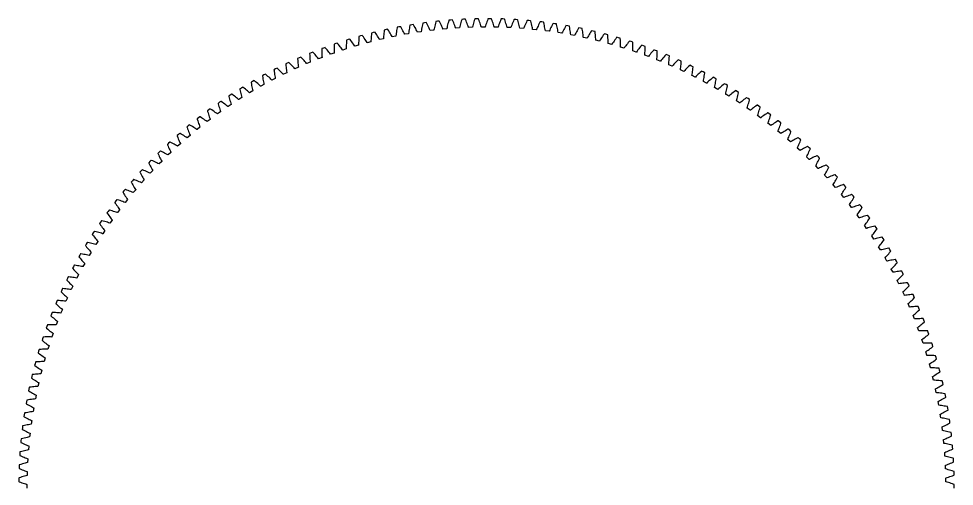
# Model space of a CAD drawing. Header units: inches. Extents: x 22 to 75.1, y 25.5 to 78.6.
# Drawn here: x 22 to 75.1, y 52 to 78.6 of the extents above; entities that cross this region are included whole.
import ezdxf

# ---------------------------------------------------------------- set-up
doc = ezdxf.new("R2010")
doc.units = ezdxf.units.IN
doc.header["$MEASUREMENT"] = 0
doc.layers.add('OpenJsCad', color=7, linetype='Continuous')

msp = doc.modelspace()

# ---------------------------------------------------------------- linework, layer by layer
at = {"layer": 'OpenJsCad'}
msp.add_lwpolyline([(75.049, 51.919), (75.05, 52.018), (75.049, 52.118), (75.029, 52.125), (74.949, 52.154), (74.872, 52.181), (74.796, 52.206), (74.723, 52.23), (74.651, 52.253), (74.583, 52.273), (74.579, 52.276), (74.577, 52.278), (74.574, 52.487), (74.576, 52.489), (74.58, 52.491), (74.647, 52.514), (74.718, 52.538), (74.791, 52.565), (74.866, 52.592), (74.943, 52.621), (75.021, 52.652), (75.041, 52.66), (75.04, 52.759), (75.036, 52.859), (75.015, 52.866), (74.935, 52.892), (74.857, 52.917), (74.781, 52.94), (74.706, 52.962), (74.634, 52.983), (74.566, 53.001), (74.562, 53.003), (74.559, 53.006), (74.551, 53.214), (74.553, 53.217), (74.557, 53.219), (74.623, 53.243), (74.694, 53.27), (74.766, 53.298), (74.84, 53.328), (74.916, 53.359), (74.993, 53.392), (75.013, 53.4), (75.009, 53.5), (75.002, 53.599), (74.981, 53.606), (74.901, 53.63), (74.822, 53.652), (74.745, 53.673), (74.67, 53.693), (74.597, 53.712), (74.529, 53.729), (74.524, 53.73), (74.522, 53.733), (74.507, 53.941), (74.509, 53.944), (74.513, 53.946), (74.579, 53.972), (74.648, 54.001), (74.72, 54.031), (74.793, 54.063), (74.868, 54.096), (74.945, 54.131), (74.964, 54.14), (74.957, 54.239), (74.947, 54.338), (74.927, 54.344), (74.845, 54.366), (74.766, 54.386), (74.688, 54.405), (74.613, 54.423), (74.539, 54.44), (74.471, 54.455), (74.466, 54.456), (74.464, 54.458), (74.443, 54.666), (74.445, 54.669), (74.449, 54.671), (74.514, 54.699), (74.583, 54.73), (74.654, 54.762), (74.726, 54.796), (74.8, 54.831), (74.875, 54.868), (74.895, 54.878), (74.885, 54.977), (74.872, 55.076), (74.851, 55.081), (74.77, 55.1), (74.69, 55.118), (74.612, 55.135), (74.536, 55.151), (74.462, 55.166), (74.393, 55.179), (74.388, 55.18), (74.385, 55.182), (74.359, 55.39), (74.361, 55.392), (74.365, 55.395), (74.429, 55.424), (74.497, 55.457), (74.567, 55.491), (74.638, 55.527), (74.711, 55.564), (74.785, 55.603), (74.804, 55.613), (74.792, 55.712), (74.777, 55.811), (74.756, 55.815), (74.673, 55.832), (74.593, 55.848), (74.514, 55.863), (74.438, 55.877), (74.364, 55.889), (74.294, 55.9), (74.289, 55.902), (74.287, 55.903), (74.255, 56.11), (74.257, 56.113), (74.261, 56.115), (74.324, 56.147), (74.391, 56.181), (74.46, 56.217), (74.53, 56.255), (74.602, 56.294), (74.675, 56.336), (74.694, 56.346), (74.679, 56.445), (74.661, 56.543), (74.639, 56.547), (74.557, 56.562), (74.476, 56.575), (74.397, 56.588), (74.32, 56.599), (74.245, 56.609), (74.176, 56.619), (74.171, 56.62), (74.169, 56.622), (74.131, 56.827), (74.132, 56.83), (74.136, 56.833), (74.198, 56.866), (74.265, 56.902), (74.332, 56.94), (74.401, 56.98), (74.472, 57.021), (74.544, 57.065), (74.563, 57.076), (74.545, 57.174), (74.524, 57.271), (74.503, 57.275), (74.42, 57.287), (74.338, 57.298), (74.259, 57.309), (74.182, 57.318), (74.107, 57.326), (74.037, 57.333), (74.033, 57.335), (74.03, 57.336), (73.987, 57.541), (73.988, 57.544), (73.992, 57.547), (74.053, 57.581), (74.118, 57.62), (74.185, 57.659), (74.253, 57.701), (74.322, 57.744), (74.393, 57.79), (74.411, 57.801), (74.391, 57.899), (74.367, 57.996), (74.346, 57.998), (74.262, 58.009), (74.181, 58.018), (74.102, 58.026), (74.024, 58.033), (73.949, 58.039), (73.879, 58.044), (73.874, 58.045), (73.872, 58.047), (73.822, 58.25), (73.824, 58.253), (73.828, 58.256), (73.888, 58.293), (73.952, 58.333), (74.017, 58.374), (74.084, 58.418), (74.152, 58.463), (74.222, 58.51), (74.24, 58.522), (74.216, 58.619), (74.19, 58.715), (74.169, 58.718), (74.085, 58.725), (74.003, 58.732), (73.924, 58.738), (73.846, 58.743), (73.771, 58.747), (73.701, 58.75), (73.696, 58.751), (73.693, 58.753), (73.638, 58.955), (73.64, 58.957), (73.644, 58.961), (73.703, 58.999), (73.765, 59.041), (73.83, 59.084), (73.895, 59.129), (73.962, 59.176), (74.031, 59.226), (74.048, 59.238), (74.022, 59.334), (73.993, 59.43), (73.972, 59.431), (73.888, 59.437), (73.806, 59.441), (73.726, 59.445), (73.649, 59.448), (73.573, 59.45), (73.503, 59.451), (73.498, 59.452), (73.495, 59.453), (73.435, 59.654), (73.436, 59.656), (73.44, 59.66), (73.498, 59.7), (73.56, 59.743), (73.623, 59.788), (73.687, 59.835), (73.753, 59.884), (73.82, 59.935), (73.837, 59.949), (73.808, 60.044), (73.776, 60.139), (73.755, 60.14), (73.671, 60.143), (73.589, 60.145), (73.509, 60.146), (73.431, 60.147), (73.356, 60.147), (73.286, 60.146), (73.281, 60.147), (73.278, 60.148), (73.212, 60.347), (73.213, 60.349), (73.217, 60.353), (73.274, 60.394), (73.334, 60.44), (73.396, 60.487), (73.459, 60.535), (73.523, 60.586), (73.589, 60.639), (73.605, 60.653), (73.574, 60.747), (73.54, 60.841), (73.518, 60.841), (73.434, 60.842), (73.352, 60.842), (73.272, 60.841), (73.195, 60.84), (73.119, 60.837), (73.049, 60.835), (73.044, 60.835), (73.041, 60.837), (72.97, 61.033), (72.971, 61.036), (72.975, 61.04), (73.03, 61.083), (73.089, 61.129), (73.15, 61.178), (73.211, 61.229), (73.274, 61.281), (73.338, 61.336), (73.354, 61.35), (73.32, 61.444), (73.284, 61.536), (73.262, 61.536), (73.178, 61.535), (73.096, 61.532), (73.016, 61.529), (72.939, 61.526), (72.863, 61.521), (72.793, 61.517), (72.788, 61.517), (72.786, 61.518), (72.709, 61.713), (72.71, 61.716), (72.713, 61.719), (72.767, 61.764), (72.825, 61.812), (72.884, 61.863), (72.945, 61.915), (73.006, 61.969), (73.068, 62.026), (73.084, 62.04), (73.047, 62.133), (73.008, 62.225), (72.987, 62.224), (72.903, 62.22), (72.821, 62.215), (72.741, 62.21), (72.664, 62.204), (72.589, 62.198), (72.519, 62.191), (72.514, 62.191), (72.511, 62.192), (72.429, 62.385), (72.43, 62.388), (72.433, 62.391), (72.486, 62.437), (72.542, 62.487), (72.6, 62.539), (72.659, 62.593), (72.718, 62.649), (72.779, 62.708), (72.795, 62.723), (72.755, 62.814), (72.714, 62.905), (72.692, 62.903), (72.608, 62.897), (72.527, 62.89), (72.447, 62.883), (72.37, 62.875), (72.295, 62.866), (72.225, 62.857), (72.22, 62.858), (72.218, 62.859), (72.13, 63.049), (72.131, 63.051), (72.134, 63.055), (72.186, 63.103), (72.241, 63.154), (72.297, 63.208), (72.354, 63.264), (72.412, 63.321), (72.471, 63.381), (72.486, 63.397), (72.445, 63.487), (72.4, 63.576), (72.379, 63.574), (72.295, 63.566), (72.214, 63.556), (72.135, 63.547), (72.058, 63.537), (71.983, 63.526), (71.913, 63.516), (71.908, 63.515), (71.906, 63.517), (71.813, 63.704), (71.814, 63.707), (71.817, 63.711), (71.867, 63.76), (71.92, 63.813), (71.975, 63.868), (72.031, 63.925), (72.087, 63.984), (72.145, 64.046), (72.159, 64.062), (72.115, 64.151), (72.068, 64.239), (72.047, 64.236), (71.963, 64.225), (71.882, 64.214), (71.803, 64.202), (71.727, 64.19), (71.652, 64.177), (71.583, 64.165), (71.578, 64.164), (71.575, 64.165), (71.477, 64.35), (71.478, 64.353), (71.481, 64.357), (71.53, 64.407), (71.582, 64.462), (71.635, 64.519), (71.689, 64.577), (71.744, 64.638), (71.8, 64.701), (71.814, 64.717), (71.767, 64.805), (71.718, 64.892), (71.696, 64.889), (71.613, 64.876), (71.533, 64.862), (71.454, 64.848), (71.378, 64.833), (71.304, 64.819), (71.235, 64.804), (71.23, 64.804), (71.227, 64.805), (71.124, 64.987), (71.125, 64.99), (71.127, 64.994), (71.175, 65.045), (71.226, 65.101), (71.277, 65.159), (71.329, 65.22), (71.383, 65.282), (71.436, 65.347), (71.45, 65.363), (71.401, 65.45), (71.349, 65.535), (71.328, 65.531), (71.245, 65.516), (71.165, 65.5), (71.087, 65.483), (71.011, 65.467), (70.938, 65.45), (70.869, 65.434), (70.864, 65.433), (70.861, 65.434), (70.753, 65.613), (70.754, 65.616), (70.756, 65.62), (70.802, 65.673), (70.851, 65.731), (70.901, 65.79), (70.952, 65.852), (71.003, 65.916), (71.055, 65.982), (71.069, 65.999), (71.017, 66.084), (70.963, 66.168), (70.942, 66.163), (70.86, 66.145), (70.78, 66.127), (70.702, 66.109), (70.627, 66.09), (70.554, 66.071), (70.486, 66.053), (70.481, 66.052), (70.478, 66.053), (70.365, 66.229), (70.365, 66.232), (70.368, 66.236), (70.413, 66.29), (70.46, 66.349), (70.508, 66.41), (70.557, 66.473), (70.606, 66.538), (70.657, 66.606), (70.669, 66.623), (70.615, 66.707), (70.559, 66.789), (70.538, 66.784), (70.457, 66.764), (70.377, 66.743), (70.3, 66.723), (70.225, 66.702), (70.153, 66.681), (70.085, 66.661), (70.081, 66.66), (70.078, 66.661), (69.959, 66.834), (69.96, 66.837), (69.962, 66.841), (70.005, 66.896), (70.051, 66.956), (70.098, 67.019), (70.145, 67.083), (70.192, 67.15), (70.241, 67.218), (70.253, 67.236), (70.197, 67.318), (70.138, 67.399), (70.117, 67.393), (70.036, 67.371), (69.958, 67.348), (69.881, 67.326), (69.807, 67.303), (69.735, 67.28), (69.668, 67.258), (69.663, 67.257), (69.66, 67.258), (69.537, 67.427), (69.538, 67.43), (69.54, 67.434), (69.582, 67.491), (69.626, 67.552), (69.67, 67.616), (69.716, 67.681), (69.761, 67.749), (69.808, 67.819), (69.82, 67.837), (69.761, 67.918), (69.7, 67.997), (69.68, 67.991), (69.599, 67.966), (69.521, 67.941), (69.445, 67.916), (69.372, 67.891), (69.301, 67.867), (69.234, 67.843), (69.23, 67.842), (69.227, 67.842), (69.099, 68.008), (69.099, 68.011), (69.102, 68.015), (69.141, 68.073), (69.184, 68.136), (69.227, 68.201), (69.27, 68.267), (69.314, 68.337), (69.358, 68.408), (69.37, 68.426), (69.309, 68.505), (69.246, 68.583), (69.225, 68.576), (69.146, 68.549), (69.068, 68.522), (68.993, 68.495), (68.92, 68.468), (68.85, 68.441), (68.785, 68.415), (68.78, 68.414), (68.777, 68.415), (68.645, 68.577), (68.645, 68.58), (68.647, 68.584), (68.685, 68.643), (68.726, 68.707), (68.767, 68.773), (68.808, 68.841), (68.85, 68.911), (68.893, 68.984), (68.903, 69.002), (68.84, 69.08), (68.775, 69.155), (68.755, 69.148), (68.676, 69.119), (68.6, 69.089), (68.525, 69.06), (68.453, 69.031), (68.383, 69.003), (68.319, 68.975), (68.314, 68.974), (68.311, 68.974), (68.174, 69.132), (68.174, 69.136), (68.176, 69.14), (68.213, 69.2), (68.252, 69.265), (68.291, 69.332), (68.331, 69.401), (68.371, 69.473), (68.411, 69.546), (68.421, 69.565), (68.356, 69.641), (68.289, 69.714), (68.269, 69.707), (68.191, 69.675), (68.115, 69.644), (68.042, 69.613), (67.97, 69.582), (67.902, 69.551), (67.838, 69.522), (67.833, 69.52), (67.83, 69.521), (67.689, 69.675), (67.689, 69.678), (67.691, 69.683), (67.726, 69.744), (67.762, 69.809), (67.8, 69.877), (67.837, 69.948), (67.875, 70.02), (67.914, 70.095), (67.923, 70.115), (67.856, 70.188), (67.787, 70.26), (67.767, 70.251), (67.69, 70.218), (67.615, 70.184), (67.543, 70.151), (67.472, 70.118), (67.404, 70.086), (67.341, 70.055), (67.337, 70.053), (67.334, 70.053), (67.188, 70.204), (67.188, 70.207), (67.19, 70.211), (67.223, 70.273), (67.258, 70.34), (67.294, 70.409), (67.329, 70.481), (67.365, 70.554), (67.402, 70.63), (67.411, 70.65), (67.341, 70.721), (67.27, 70.791), (67.251, 70.782), (67.174, 70.746), (67.101, 70.711), (67.029, 70.676), (66.96, 70.641), (66.893, 70.606), (66.83, 70.573), (66.826, 70.572), (66.823, 70.572), (66.673, 70.718), (66.673, 70.721), (66.675, 70.726), (66.706, 70.789), (66.739, 70.857), (66.773, 70.927), (66.806, 70.999), (66.84, 71.073), (66.874, 71.15), (66.883, 71.17), (66.812, 71.24), (66.739, 71.308), (66.719, 71.298), (66.644, 71.26), (66.571, 71.223), (66.501, 71.186), (66.432, 71.149), (66.366, 71.112), (66.305, 71.078), (66.301, 71.076), (66.297, 71.076), (66.144, 71.218), (66.144, 71.221), (66.145, 71.226), (66.175, 71.29), (66.206, 71.358), (66.238, 71.429), (66.269, 71.502), (66.301, 71.578), (66.333, 71.656), (66.341, 71.676), (66.268, 71.743), (66.193, 71.809), (66.174, 71.799), (66.1, 71.759), (66.028, 71.72), (65.959, 71.68), (65.891, 71.642), (65.826, 71.604), (65.766, 71.567), (65.761, 71.565), (65.758, 71.565), (65.601, 71.703), (65.601, 71.706), (65.602, 71.711), (65.63, 71.775), (65.659, 71.845), (65.689, 71.917), (65.718, 71.991), (65.748, 72.067), (65.778, 72.146), (65.785, 72.166), (65.71, 72.232), (65.634, 72.295), (65.615, 72.285), (65.542, 72.243), (65.471, 72.201), (65.403, 72.16), (65.337, 72.12), (65.273, 72.079), (65.213, 72.042), (65.209, 72.04), (65.206, 72.039), (65.045, 72.173), (65.044, 72.176), (65.046, 72.18), (65.072, 72.246), (65.099, 72.316), (65.127, 72.389), (65.154, 72.464), (65.182, 72.541), (65.209, 72.62), (65.216, 72.641), (65.139, 72.704), (65.061, 72.766), (65.042, 72.754), (64.97, 72.71), (64.901, 72.667), (64.834, 72.624), (64.769, 72.582), (64.706, 72.54), (64.648, 72.5), (64.643, 72.498), (64.64, 72.498), (64.476, 72.627), (64.475, 72.63), (64.476, 72.634), (64.5, 72.7), (64.526, 72.771), (64.551, 72.845), (64.577, 72.92), (64.602, 72.998), (64.627, 73.078), (64.634, 73.099), (64.555, 73.16), (64.475, 73.22), (64.457, 73.208), (64.386, 73.162), (64.318, 73.117), (64.252, 73.072), (64.188, 73.028), (64.127, 72.984), (64.07, 72.943), (64.065, 72.941), (64.062, 72.94), (63.894, 73.064), (63.893, 73.067), (63.894, 73.072), (63.917, 73.139), (63.94, 73.211), (63.963, 73.285), (63.987, 73.361), (64.01, 73.439), (64.033, 73.52), (64.039, 73.541), (63.959, 73.6), (63.877, 73.657), (63.859, 73.645), (63.79, 73.597), (63.723, 73.55), (63.658, 73.503), (63.596, 73.457), (63.535, 73.412), (63.479, 73.369), (63.475, 73.367), (63.472, 73.366), (63.3, 73.486), (63.3, 73.489), (63.3, 73.494), (63.321, 73.561), (63.342, 73.633), (63.364, 73.708), (63.385, 73.785), (63.406, 73.864), (63.427, 73.945), (63.432, 73.966), (63.35, 74.023), (63.267, 74.078), (63.249, 74.065), (63.181, 74.015), (63.116, 73.966), (63.052, 73.918), (62.991, 73.87), (62.932, 73.823), (62.877, 73.779), (62.873, 73.777), (62.87, 73.776), (62.695, 73.89), (62.694, 73.893), (62.695, 73.898), (62.714, 73.966), (62.733, 74.039), (62.752, 74.114), (62.771, 74.192), (62.79, 74.271), (62.809, 74.353), (62.813, 74.375), (62.73, 74.429), (62.645, 74.481), (62.628, 74.468), (62.561, 74.417), (62.497, 74.366), (62.435, 74.315), (62.375, 74.266), (62.318, 74.218), (62.264, 74.172), (62.26, 74.169), (62.257, 74.169), (62.079, 74.278), (62.078, 74.281), (62.079, 74.286), (62.095, 74.354), (62.113, 74.428), (62.13, 74.503), (62.147, 74.581), (62.163, 74.662), (62.179, 74.744), (62.183, 74.765), (62.098, 74.818), (62.012, 74.867), (61.995, 74.854), (61.93, 74.8), (61.868, 74.748), (61.807, 74.696), (61.749, 74.645), (61.692, 74.594), (61.64, 74.547), (61.636, 74.545), (61.633, 74.544), (61.452, 74.648), (61.451, 74.651), (61.452, 74.656), (61.466, 74.725), (61.482, 74.799), (61.497, 74.875), (61.511, 74.953), (61.526, 75.034), (61.539, 75.117), (61.543, 75.138), (61.457, 75.188), (61.369, 75.236), (61.352, 75.221), (61.289, 75.166), (61.228, 75.112), (61.169, 75.058), (61.112, 75.006), (61.057, 74.954), (61.006, 74.905), (61.002, 74.902), (60.999, 74.902), (60.815, 75.001), (60.814, 75.004), (60.814, 75.009), (60.827, 75.078), (60.841, 75.152), (60.853, 75.229), (60.866, 75.308), (60.878, 75.389), (60.889, 75.472), (60.892, 75.493), (60.805, 75.541), (60.716, 75.586), (60.7, 75.571), (60.638, 75.514), (60.578, 75.458), (60.521, 75.403), (60.465, 75.349), (60.412, 75.295), (60.362, 75.245), (60.358, 75.242), (60.355, 75.241), (60.169, 75.336), (60.168, 75.339), (60.168, 75.343), (60.179, 75.413), (60.19, 75.488), (60.2, 75.564), (60.211, 75.644), (60.22, 75.725), (60.23, 75.808), (60.232, 75.83), (60.143, 75.875), (60.053, 75.917), (60.037, 75.902), (59.977, 75.844), (59.919, 75.786), (59.863, 75.729), (59.809, 75.673), (59.757, 75.619), (59.709, 75.567), (59.705, 75.564), (59.702, 75.563), (59.513, 75.652), (59.512, 75.655), (59.512, 75.66), (59.521, 75.73), (59.53, 75.805), (59.538, 75.882), (59.547, 75.961), (59.554, 76.043), (59.561, 76.126), (59.562, 76.148), (59.472, 76.19), (59.381, 76.23), (59.366, 76.215), (59.307, 76.155), (59.251, 76.095), (59.196, 76.037), (59.144, 75.98), (59.094, 75.924), (59.047, 75.871), (59.043, 75.868), (59.04, 75.867), (58.849, 75.95), (58.848, 75.953), (58.847, 75.958), (58.855, 76.028), (58.861, 76.103), (58.868, 76.18), (58.874, 76.26), (58.879, 76.342), (58.883, 76.426), (58.884, 76.447), (58.793, 76.487), (58.701, 76.525), (58.686, 76.509), (58.629, 76.447), (58.574, 76.386), (58.522, 76.326), (58.471, 76.267), (58.422, 76.21), (58.377, 76.156), (58.373, 76.152), (58.37, 76.151), (58.177, 76.23), (58.175, 76.232), (58.175, 76.237), (58.18, 76.307), (58.185, 76.383), (58.189, 76.46), (58.193, 76.54), (58.196, 76.622), (58.198, 76.706), (58.198, 76.728), (58.106, 76.765), (58.012, 76.8), (57.998, 76.783), (57.943, 76.72), (57.89, 76.657), (57.839, 76.596), (57.79, 76.536), (57.743, 76.477), (57.699, 76.422), (57.696, 76.419), (57.693, 76.417), (57.497, 76.49), (57.495, 76.493), (57.495, 76.498), (57.498, 76.568), (57.501, 76.644), (57.503, 76.721), (57.504, 76.801), (57.505, 76.883), (57.505, 76.967), (57.505, 76.988), (57.411, 77.023), (57.317, 77.055), (57.303, 77.039), (57.25, 76.974), (57.198, 76.91), (57.149, 76.847), (57.102, 76.786), (57.056, 76.725), (57.014, 76.669), (57.011, 76.666), (57.008, 76.664), (56.81, 76.732), (56.809, 76.734), (56.808, 76.739), (56.809, 76.81), (56.81, 76.885), (56.81, 76.963), (56.809, 77.042), (56.807, 77.124), (56.805, 77.208), (56.804, 77.23), (56.71, 77.262), (56.614, 77.292), (56.601, 77.275), (56.55, 77.208), (56.5, 77.143), (56.453, 77.079), (56.407, 77.016), (56.363, 76.955), (56.323, 76.897), (56.319, 76.893), (56.316, 76.892), (56.117, 76.954), (56.115, 76.957), (56.114, 76.961), (56.114, 77.032), (56.112, 77.107), (56.11, 77.185), (56.107, 77.264), (56.103, 77.346), (56.098, 77.43), (56.097, 77.452), (56.001, 77.481), (55.906, 77.508), (55.893, 77.491), (55.843, 77.423), (55.795, 77.356), (55.75, 77.291), (55.706, 77.227), (55.664, 77.164), (55.625, 77.106), (55.622, 77.102), (55.619, 77.1), (55.418, 77.157), (55.416, 77.159), (55.415, 77.164), (55.412, 77.234), (55.409, 77.31), (55.404, 77.387), (55.399, 77.467), (55.393, 77.548), (55.386, 77.632), (55.384, 77.654), (55.288, 77.681), (55.191, 77.705), (55.178, 77.687), (55.131, 77.618), (55.085, 77.55), (55.041, 77.483), (54.999, 77.418), (54.959, 77.354), (54.922, 77.294), (54.918, 77.291), (54.916, 77.289), (54.713, 77.34), (54.711, 77.342), (54.71, 77.347), (54.706, 77.417), (54.7, 77.493), (54.693, 77.57), (54.686, 77.649), (54.677, 77.731), (54.668, 77.814), (54.665, 77.836), (54.568, 77.86), (54.471, 77.881), (54.459, 77.863), (54.414, 77.793), (54.37, 77.723), (54.328, 77.656), (54.287, 77.589), (54.249, 77.524), (54.213, 77.464), (54.21, 77.46), (54.208, 77.458), (54.003, 77.503), (54.002, 77.506), (54.001, 77.51), (53.994, 77.58), (53.986, 77.656), (53.977, 77.733), (53.968, 77.812), (53.957, 77.893), (53.945, 77.976), (53.942, 77.998), (53.845, 78.019), (53.747, 78.038), (53.735, 78.019), (53.692, 77.947), (53.65, 77.877), (53.61, 77.808), (53.571, 77.741), (53.534, 77.675), (53.501, 77.613), (53.498, 77.609), (53.495, 77.608), (53.29, 77.647), (53.288, 77.649), (53.287, 77.654), (53.278, 77.724), (53.268, 77.798), (53.257, 77.875), (53.245, 77.954), (53.232, 78.035), (53.218, 78.118), (53.214, 78.139), (53.116, 78.158), (53.018, 78.174), (53.007, 78.155), (52.966, 78.082), (52.926, 78.011), (52.887, 77.941), (52.851, 77.872), (52.816, 77.805), (52.784, 77.743), (52.781, 77.739), (52.779, 77.737), (52.572, 77.77), (52.57, 77.773), (52.569, 77.777), (52.559, 77.847), (52.547, 77.921), (52.533, 77.998), (52.519, 78.076), (52.504, 78.157), (52.488, 78.239), (52.483, 78.261), (52.385, 78.276), (52.286, 78.29), (52.276, 78.271), (52.236, 78.196), (52.198, 78.124), (52.162, 78.053), (52.127, 77.983), (52.094, 77.915), (52.064, 77.852), (52.061, 77.848), (52.059, 77.846), (51.852, 77.874), (51.85, 77.876), (51.848, 77.881), (51.836, 77.95), (51.822, 78.024), (51.807, 78.1), (51.79, 78.178), (51.773, 78.258), (51.754, 78.34), (51.749, 78.361), (51.65, 78.374), (51.551, 78.385), (51.541, 78.366), (51.504, 78.29), (51.468, 78.217), (51.434, 78.145), (51.401, 78.074), (51.37, 78.005), (51.341, 77.941), (51.339, 77.937), (51.336, 77.935), (51.128, 77.957), (51.126, 77.959), (51.125, 77.964), (51.11, 78.033), (51.094, 78.106), (51.077, 78.182), (51.058, 78.26), (51.039, 78.339), (51.018, 78.421), (51.012, 78.442), (50.913, 78.452), (50.814, 78.46), (50.804, 78.44), (50.769, 78.364), (50.735, 78.289), (50.703, 78.216), (50.672, 78.145), (50.643, 78.075), (50.617, 78.01), (50.614, 78.006), (50.612, 78.004), (50.403, 78.02), (50.401, 78.022), (50.399, 78.027), (50.383, 78.095), (50.365, 78.169), (50.345, 78.244), (50.325, 78.321), (50.303, 78.4), (50.28, 78.48), (50.273, 78.501), (50.174, 78.509), (50.074, 78.514), (50.066, 78.494), (50.032, 78.417), (50.001, 78.341), (49.971, 78.267), (49.942, 78.195), (49.915, 78.125), (49.89, 78.059), (49.888, 78.055), (49.885, 78.053), (49.676, 78.063), (49.674, 78.065), (49.672, 78.07), (49.654, 78.137), (49.634, 78.21), (49.612, 78.285), (49.59, 78.361), (49.565, 78.439), (49.54, 78.52), (49.533, 78.54), (49.434, 78.545), (49.334, 78.547), (49.326, 78.527), (49.295, 78.449), (49.265, 78.373), (49.237, 78.298), (49.21, 78.225), (49.185, 78.154), (49.162, 78.087), (49.16, 78.083), (49.158, 78.081), (48.949, 78.085), (48.947, 78.088), (48.945, 78.092), (48.924, 78.159), (48.902, 78.231), (48.879, 78.305), (48.854, 78.381), (48.827, 78.459), (48.8, 78.538), (48.792, 78.558), (48.693, 78.561), (48.593, 78.56), (48.585, 78.54), (48.556, 78.461), (48.529, 78.383), (48.503, 78.308), (48.478, 78.234), (48.455, 78.163), (48.434, 78.096), (48.432, 78.091), (48.43, 78.089), (48.221, 78.088), (48.219, 78.09), (48.216, 78.094), (48.194, 78.161), (48.17, 78.232), (48.144, 78.306), (48.117, 78.381), (48.089, 78.457), (48.059, 78.536), (48.051, 78.556), (47.951, 78.555), (47.852, 78.552), (47.845, 78.531), (47.818, 78.452), (47.793, 78.374), (47.769, 78.298), (47.746, 78.223), (47.725, 78.151), (47.706, 78.083), (47.704, 78.079), (47.702, 78.077), (47.493, 78.069), (47.491, 78.071), (47.488, 78.076), (47.465, 78.142), (47.438, 78.213), (47.411, 78.285), (47.382, 78.359), (47.351, 78.435), (47.319, 78.513), (47.31, 78.533), (47.211, 78.529), (47.111, 78.523), (47.105, 78.503), (47.08, 78.422), (47.057, 78.344), (47.036, 78.267), (47.015, 78.192), (46.996, 78.119), (46.979, 78.051), (46.977, 78.046), (46.975, 78.044), (46.766, 78.031), (46.764, 78.033), (46.761, 78.037), (46.736, 78.103), (46.707, 78.173), (46.678, 78.244), (46.646, 78.318), (46.614, 78.393), (46.579, 78.47), (46.57, 78.489), (46.471, 78.483), (46.372, 78.474), (46.366, 78.453), (46.344, 78.372), (46.323, 78.293), (46.303, 78.215), (46.285, 78.14), (46.268, 78.067), (46.252, 77.998), (46.251, 77.993), (46.249, 77.991), (46.04, 77.972), (46.038, 77.974), (46.035, 77.978), (46.008, 78.043), (45.978, 78.112), (45.946, 78.183), (45.913, 78.255), (45.878, 78.33), (45.842, 78.405), (45.832, 78.425), (45.733, 78.416), (45.634, 78.404), (45.629, 78.383), (45.609, 78.301), (45.59, 78.222), (45.573, 78.144), (45.556, 78.068), (45.541, 77.994), (45.528, 77.925), (45.526, 77.92), (45.524, 77.918), (45.317, 77.893), (45.314, 77.895), (45.312, 77.899), (45.282, 77.963), (45.25, 78.031), (45.217, 78.101), (45.181, 78.173), (45.144, 78.246), (45.106, 78.321), (45.096, 78.34), (44.997, 78.328), (44.898, 78.313), (44.894, 78.292), (44.876, 78.21), (44.86, 78.13), (44.844, 78.052), (44.83, 77.975), (44.817, 77.901), (44.806, 77.832), (44.804, 77.827), (44.802, 77.824), (44.595, 77.794), (44.593, 77.796), (44.59, 77.8), (44.559, 77.863), (44.525, 77.93), (44.49, 77.999), (44.452, 78.07), (44.413, 78.142), (44.373, 78.215), (44.362, 78.234), (44.264, 78.22), (44.165, 78.202), (44.161, 78.181), (44.146, 78.099), (44.132, 78.018), (44.119, 77.939), (44.107, 77.862), (44.096, 77.788), (44.086, 77.718), (44.085, 77.713), (44.083, 77.711), (43.877, 77.675), (43.875, 77.676), (43.872, 77.68), (43.839, 77.743), (43.803, 77.809), (43.766, 77.877), (43.727, 77.946), (43.686, 78.017), (43.643, 78.09), (43.632, 78.108), (43.534, 78.091), (43.436, 78.071), (43.433, 78.05), (43.42, 77.967), (43.408, 77.886), (43.397, 77.807), (43.387, 77.73), (43.378, 77.655), (43.37, 77.585), (43.369, 77.58), (43.368, 77.577), (43.163, 77.535), (43.16, 77.537), (43.157, 77.541), (43.123, 77.602), (43.085, 77.668), (43.046, 77.734), (43.004, 77.803), (42.962, 77.873), (42.917, 77.944), (42.905, 77.962), (42.808, 77.942), (42.711, 77.919), (42.708, 77.898), (42.697, 77.814), (42.687, 77.733), (42.679, 77.654), (42.671, 77.577), (42.664, 77.501), (42.659, 77.431), (42.658, 77.427), (42.656, 77.424), (42.452, 77.376), (42.45, 77.378), (42.447, 77.382), (42.41, 77.442), (42.371, 77.506), (42.33, 77.572), (42.287, 77.639), (42.242, 77.708), (42.195, 77.778), (42.183, 77.796), (42.086, 77.773), (41.99, 77.747), (41.987, 77.726), (41.979, 77.642), (41.972, 77.561), (41.965, 77.481), (41.96, 77.404), (41.955, 77.328), (41.951, 77.258), (41.95, 77.253), (41.949, 77.251), (41.747, 77.197), (41.744, 77.199), (41.741, 77.202), (41.703, 77.262), (41.662, 77.325), (41.619, 77.389), (41.574, 77.455), (41.527, 77.523), (41.478, 77.591), (41.466, 77.609), (41.369, 77.583), (41.274, 77.555), (41.272, 77.534), (41.266, 77.45), (41.261, 77.368), (41.257, 77.288), (41.253, 77.211), (41.251, 77.135), (41.249, 77.065), (41.248, 77.06), (41.247, 77.058), (41.046, 76.999), (41.043, 77), (41.04, 77.004), (41.001, 77.062), (40.958, 77.124), (40.913, 77.187), (40.866, 77.252), (40.818, 77.318), (40.767, 77.385), (40.754, 77.402), (40.658, 77.374), (40.564, 77.343), (40.562, 77.322), (40.559, 77.238), (40.556, 77.156), (40.554, 77.076), (40.553, 76.999), (40.552, 76.923), (40.553, 76.853), (40.552, 76.848), (40.55, 76.845), (40.352, 76.781), (40.349, 76.782), (40.345, 76.785), (40.304, 76.842), (40.26, 76.903), (40.213, 76.965), (40.165, 77.029), (40.114, 77.093), (40.062, 77.159), (40.048, 77.176), (39.953, 77.145), (39.86, 77.112), (39.859, 77.09), (39.858, 77.006), (39.857, 76.924), (39.857, 76.844), (39.858, 76.767), (39.86, 76.691), (39.862, 76.621), (39.862, 76.616), (39.86, 76.613), (39.663, 76.543), (39.661, 76.544), (39.657, 76.548), (39.614, 76.604), (39.568, 76.663), (39.52, 76.724), (39.469, 76.786), (39.417, 76.849), (39.363, 76.913), (39.349, 76.93), (39.255, 76.896), (39.162, 76.86), (39.162, 76.839), (39.163, 76.755), (39.165, 76.673), (39.168, 76.593), (39.171, 76.516), (39.175, 76.44), (39.179, 76.37), (39.178, 76.365), (39.177, 76.362), (38.982, 76.287), (38.979, 76.288), (38.976, 76.291), (38.931, 76.346), (38.883, 76.404), (38.833, 76.463), (38.781, 76.524), (38.728, 76.586), (38.672, 76.648), (38.657, 76.664), (38.564, 76.628), (38.472, 76.59), (38.473, 76.568), (38.476, 76.484), (38.48, 76.402), (38.485, 76.323), (38.49, 76.245), (38.496, 76.17), (38.502, 76.1), (38.502, 76.095), (38.501, 76.092), (38.308, 76.011), (38.305, 76.012), (38.302, 76.016), (38.256, 76.069), (38.206, 76.126), (38.155, 76.184), (38.101, 76.243), (38.045, 76.303), (37.988, 76.364), (37.973, 76.38), (37.881, 76.341), (37.79, 76.3), (37.791, 76.278), (37.797, 76.195), (37.804, 76.113), (37.81, 76.033), (37.818, 75.956), (37.826, 75.881), (37.834, 75.811), (37.834, 75.806), (37.833, 75.804), (37.642, 75.717), (37.639, 75.718), (37.636, 75.721), (37.588, 75.773), (37.537, 75.829), (37.484, 75.885), (37.429, 75.943), (37.371, 76.001), (37.312, 76.061), (37.297, 76.076), (37.206, 76.035), (37.116, 75.991), (37.118, 75.97), (37.126, 75.886), (37.135, 75.805), (37.144, 75.725), (37.154, 75.648), (37.164, 75.574), (37.174, 75.504), (37.174, 75.499), (37.173, 75.496), (36.985, 75.405), (36.982, 75.405), (36.978, 75.409), (36.929, 75.459), (36.877, 75.513), (36.822, 75.568), (36.765, 75.624), (36.706, 75.681), (36.645, 75.739), (36.629, 75.754), (36.54, 75.71), (36.451, 75.664), (36.454, 75.642), (36.464, 75.559), (36.475, 75.478), (36.487, 75.399), (36.498, 75.322), (36.51, 75.248), (36.522, 75.178), (36.523, 75.173), (36.522, 75.171), (36.336, 75.074), (36.333, 75.075), (36.329, 75.077), (36.279, 75.127), (36.225, 75.179), (36.169, 75.233), (36.11, 75.287), (36.05, 75.342), (35.987, 75.399), (35.971, 75.413), (35.883, 75.367), (35.796, 75.318), (35.799, 75.297), (35.812, 75.214), (35.825, 75.133), (35.838, 75.054), (35.852, 74.978), (35.867, 74.904), (35.88, 74.835), (35.881, 74.83), (35.88, 74.827), (35.697, 74.725), (35.694, 74.726), (35.69, 74.728), (35.639, 74.776), (35.583, 74.827), (35.525, 74.879), (35.466, 74.932), (35.404, 74.985), (35.339, 75.04), (35.323, 75.054), (35.236, 75.005), (35.15, 74.954), (35.154, 74.933), (35.169, 74.85), (35.184, 74.77), (35.2, 74.691), (35.216, 74.615), (35.232, 74.542), (35.248, 74.473), (35.249, 74.468), (35.248, 74.465), (35.068, 74.358), (35.065, 74.359), (35.061, 74.362), (35.008, 74.408), (34.951, 74.458), (34.892, 74.508), (34.831, 74.559), (34.767, 74.611), (34.702, 74.663), (34.685, 74.677), (34.599, 74.626), (34.515, 74.572), (34.519, 74.551), (34.537, 74.469), (34.554, 74.389), (34.572, 74.311), (34.59, 74.236), (34.609, 74.162), (34.626, 74.094), (34.627, 74.089), (34.626, 74.086), (34.45, 73.974), (34.447, 73.975), (34.443, 73.978), (34.388, 74.023), (34.33, 74.07), (34.27, 74.119), (34.207, 74.168), (34.142, 74.218), (34.075, 74.269), (34.058, 74.282), (33.973, 74.228), (33.891, 74.173), (33.896, 74.152), (33.915, 74.07), (33.935, 73.99), (33.955, 73.913), (33.976, 73.838), (33.996, 73.766), (34.015, 73.698), (34.016, 73.693), (34.015, 73.69), (33.842, 73.573), (33.839, 73.574), (33.835, 73.576), (33.78, 73.62), (33.72, 73.666), (33.658, 73.713), (33.594, 73.76), (33.528, 73.808), (33.459, 73.857), (33.442, 73.87), (33.359, 73.814), (33.278, 73.756), (33.283, 73.735), (33.305, 73.654), (33.327, 73.575), (33.35, 73.498), (33.372, 73.424), (33.394, 73.352), (33.416, 73.285), (33.417, 73.28), (33.416, 73.277), (33.246, 73.155), (33.243, 73.156), (33.239, 73.158), (33.182, 73.2), (33.121, 73.245), (33.058, 73.29), (32.993, 73.335), (32.925, 73.382), (32.855, 73.429), (32.837, 73.441), (32.756, 73.382), (32.677, 73.322), (32.683, 73.301), (32.707, 73.221), (32.731, 73.143), (32.756, 73.067), (32.78, 72.993), (32.805, 72.922), (32.828, 72.855), (32.829, 72.851), (32.828, 72.848), (32.662, 72.721), (32.659, 72.721), (32.654, 72.724), (32.597, 72.764), (32.535, 72.807), (32.47, 72.85), (32.404, 72.894), (32.335, 72.938), (32.264, 72.983), (32.245, 72.995), (32.166, 72.934), (32.088, 72.872), (32.095, 72.851), (32.121, 72.772), (32.148, 72.694), (32.174, 72.619), (32.201, 72.546), (32.227, 72.475), (32.252, 72.409), (32.253, 72.405), (32.253, 72.402), (32.09, 72.271), (32.087, 72.271), (32.082, 72.273), (32.024, 72.312), (31.96, 72.353), (31.895, 72.394), (31.827, 72.436), (31.757, 72.479), (31.685, 72.522), (31.666, 72.532), (31.588, 72.47), (31.512, 72.405), (31.52, 72.385), (31.548, 72.306), (31.577, 72.229), (31.605, 72.155), (31.634, 72.082), (31.662, 72.013), (31.689, 71.948), (31.69, 71.943), (31.69, 71.94), (31.531, 71.804), (31.528, 71.804), (31.523, 71.806), (31.463, 71.843), (31.399, 71.883), (31.332, 71.922), (31.263, 71.962), (31.192, 72.003), (31.119, 72.044), (31.1, 72.054), (31.024, 71.99), (30.95, 71.923), (30.957, 71.903), (30.988, 71.824), (31.019, 71.749), (31.05, 71.675), (31.08, 71.603), (31.11, 71.534), (31.139, 71.47), (31.141, 71.466), (31.14, 71.462), (30.985, 71.323), (30.982, 71.323), (30.977, 71.324), (30.917, 71.36), (30.851, 71.397), (30.783, 71.435), (30.713, 71.473), (30.641, 71.512), (30.566, 71.55), (30.547, 71.56), (30.473, 71.494), (30.401, 71.425), (30.409, 71.405), (30.442, 71.328), (30.475, 71.253), (30.508, 71.18), (30.54, 71.109), (30.572, 71.041), (30.603, 70.978), (30.604, 70.973), (30.604, 70.97), (30.453, 70.826), (30.45, 70.826), (30.445, 70.827), (30.383, 70.861), (30.317, 70.897), (30.248, 70.932), (30.177, 70.969), (30.104, 71.005), (30.028, 71.042), (30.008, 71.051), (29.936, 70.982), (29.866, 70.912), (29.875, 70.892), (29.91, 70.816), (29.945, 70.742), (29.98, 70.67), (30.014, 70.6), (30.048, 70.533), (30.08, 70.47), (30.082, 70.466), (30.082, 70.463), (29.935, 70.314), (29.932, 70.314), (29.927, 70.316), (29.864, 70.348), (29.797, 70.381), (29.727, 70.415), (29.655, 70.449), (29.581, 70.484), (29.504, 70.519), (29.484, 70.527), (29.414, 70.457), (29.346, 70.384), (29.355, 70.364), (29.392, 70.289), (29.429, 70.216), (29.466, 70.145), (29.502, 70.077), (29.538, 70.01), (29.572, 69.949), (29.574, 69.944), (29.574, 69.941), (29.431, 69.789), (29.428, 69.788), (29.423, 69.79), (29.36, 69.82), (29.291, 69.852), (29.221, 69.884), (29.148, 69.916), (29.072, 69.948), (28.995, 69.981), (28.975, 69.989), (28.907, 69.916), (28.84, 69.842), (28.85, 69.822), (28.89, 69.748), (28.929, 69.676), (28.967, 69.606), (29.006, 69.539), (29.043, 69.474), (29.079, 69.413), (29.081, 69.408), (29.081, 69.405), (28.942, 69.249), (28.939, 69.249), (28.935, 69.25), (28.87, 69.278), (28.801, 69.308), (28.729, 69.338), (28.655, 69.368), (28.579, 69.399), (28.501, 69.429), (28.481, 69.436), (28.414, 69.362), (28.35, 69.286), (28.361, 69.267), (28.402, 69.194), (28.443, 69.123), (28.484, 69.054), (28.524, 68.987), (28.564, 68.923), (28.601, 68.864), (28.603, 68.859), (28.603, 68.856), (28.469, 68.696), (28.466, 68.696), (28.461, 68.697), (28.396, 68.723), (28.326, 68.751), (28.253, 68.779), (28.179, 68.807), (28.102, 68.835), (28.023, 68.863), (28.002, 68.871), (27.938, 68.794), (27.876, 68.716), (27.887, 68.697), (27.931, 68.625), (27.974, 68.556), (28.016, 68.488), (28.058, 68.423), (28.099, 68.36), (28.138, 68.301), (28.141, 68.297), (28.141, 68.294), (28.011, 68.13), (28.008, 68.13), (28.003, 68.131), (27.937, 68.155), (27.866, 68.181), (27.793, 68.207), (27.718, 68.233), (27.64, 68.259), (27.56, 68.285), (27.54, 68.291), (27.478, 68.213), (27.418, 68.133), (27.429, 68.115), (27.475, 68.044), (27.52, 67.976), (27.564, 67.91), (27.608, 67.846), (27.651, 67.784), (27.692, 67.726), (27.694, 67.722), (27.694, 67.719), (27.569, 67.551), (27.566, 67.551), (27.561, 67.552), (27.495, 67.575), (27.423, 67.599), (27.349, 67.622), (27.273, 67.646), (27.195, 67.67), (27.114, 67.694), (27.093, 67.7), (27.034, 67.62), (26.976, 67.538), (26.988, 67.52), (27.036, 67.451), (27.082, 67.384), (27.129, 67.319), (27.174, 67.256), (27.219, 67.195), (27.261, 67.139), (27.264, 67.135), (27.264, 67.132), (27.144, 66.961), (27.141, 66.96), (27.136, 66.961), (27.069, 66.982), (26.996, 67.004), (26.922, 67.026), (26.845, 67.047), (26.766, 67.069), (26.685, 67.09), (26.664, 67.096), (26.606, 67.014), (26.551, 66.931), (26.564, 66.913), (26.613, 66.845), (26.662, 66.78), (26.71, 66.716), (26.757, 66.654), (26.804, 66.595), (26.847, 66.54), (26.85, 66.536), (26.85, 66.533), (26.735, 66.358), (26.732, 66.358), (26.727, 66.358), (26.659, 66.378), (26.586, 66.397), (26.511, 66.417), (26.434, 66.437), (26.354, 66.456), (26.272, 66.475), (26.251, 66.48), (26.196, 66.397), (26.143, 66.312), (26.156, 66.295), (26.208, 66.228), (26.258, 66.164), (26.308, 66.101), (26.357, 66.041), (26.405, 65.983), (26.45, 65.929), (26.453, 65.925), (26.454, 65.922), (26.343, 65.745), (26.34, 65.744), (26.335, 65.745), (26.267, 65.762), (26.193, 65.78), (26.118, 65.797), (26.04, 65.815), (25.96, 65.832), (25.877, 65.849), (25.856, 65.853), (25.803, 65.768), (25.753, 65.682), (25.767, 65.665), (25.82, 65.6), (25.872, 65.537), (25.923, 65.476), (25.974, 65.417), (26.024, 65.361), (26.071, 65.308), (26.073, 65.304), (26.074, 65.301), (25.968, 65.121), (25.965, 65.12), (25.96, 65.12), (25.892, 65.136), (25.818, 65.151), (25.742, 65.167), (25.664, 65.182), (25.583, 65.197), (25.5, 65.211), (25.479, 65.215), (25.428, 65.129), (25.38, 65.042), (25.394, 65.025), (25.449, 64.961), (25.503, 64.9), (25.556, 64.84), (25.609, 64.783), (25.66, 64.728), (25.708, 64.676), (25.711, 64.672), (25.712, 64.669), (25.611, 64.486), (25.608, 64.485), (25.603, 64.486), (25.534, 64.499), (25.46, 64.513), (25.384, 64.526), (25.305, 64.539), (25.224, 64.552), (25.141, 64.564), (25.119, 64.567), (25.071, 64.479), (25.026, 64.391), (25.04, 64.375), (25.097, 64.312), (25.152, 64.252), (25.207, 64.194), (25.261, 64.139), (25.314, 64.085), (25.364, 64.035), (25.367, 64.031), (25.367, 64.028), (25.272, 63.842), (25.269, 63.841), (25.264, 63.841), (25.195, 63.853), (25.12, 63.864), (25.043, 63.875), (24.964, 63.886), (24.883, 63.897), (24.8, 63.906), (24.778, 63.909), (24.733, 63.82), (24.689, 63.73), (24.704, 63.715), (24.763, 63.654), (24.82, 63.596), (24.876, 63.539), (24.932, 63.485), (24.986, 63.432), (25.037, 63.384), (25.04, 63.38), (25.041, 63.377), (24.951, 63.189), (24.948, 63.188), (24.943, 63.188), (24.873, 63.197), (24.799, 63.207), (24.721, 63.216), (24.642, 63.224), (24.561, 63.232), (24.477, 63.24), (24.455, 63.242), (24.412, 63.152), (24.372, 63.061), (24.387, 63.045), (24.447, 62.986), (24.506, 62.93), (24.564, 62.875), (24.621, 62.822), (24.677, 62.771), (24.729, 62.724), (24.732, 62.721), (24.733, 62.718), (24.648, 62.527), (24.645, 62.525), (24.64, 62.525), (24.57, 62.533), (24.495, 62.54), (24.418, 62.547), (24.339, 62.554), (24.257, 62.559), (24.173, 62.565), (24.151, 62.566), (24.111, 62.475), (24.073, 62.382), (24.089, 62.368), (24.15, 62.31), (24.211, 62.255), (24.27, 62.202), (24.328, 62.151), (24.386, 62.102), (24.439, 62.056), (24.443, 62.053), (24.444, 62.05), (24.364, 61.856), (24.361, 61.855), (24.356, 61.855), (24.286, 61.86), (24.211, 61.866), (24.133, 61.87), (24.054, 61.875), (23.972, 61.878), (23.888, 61.881), (23.866, 61.881), (23.828, 61.789), (23.793, 61.696), (23.809, 61.682), (23.872, 61.626), (23.934, 61.573), (23.995, 61.521), (24.055, 61.472), (24.113, 61.424), (24.168, 61.38), (24.172, 61.377), (24.173, 61.374), (24.099, 61.178), (24.096, 61.177), (24.091, 61.177), (24.021, 61.18), (23.945, 61.183), (23.868, 61.186), (23.788, 61.188), (23.706, 61.189), (23.622, 61.19), (23.601, 61.19), (23.565, 61.096), (23.532, 61.002), (23.549, 60.988), (23.614, 60.935), (23.677, 60.883), (23.739, 60.833), (23.801, 60.785), (23.86, 60.739), (23.916, 60.697), (23.92, 60.694), (23.921, 60.691), (23.852, 60.493), (23.85, 60.492), (23.845, 60.491), (23.775, 60.493), (23.699, 60.494), (23.622, 60.495), (23.542, 60.494), (23.46, 60.493), (23.376, 60.491), (23.354, 60.491), (23.321, 60.397), (23.291, 60.302), (23.308, 60.288), (23.374, 60.236), (23.439, 60.186), (23.503, 60.138), (23.565, 60.092), (23.626, 60.048), (23.684, 60.007), (23.687, 60.004), (23.689, 60.001), (23.625, 59.802), (23.623, 59.8), (23.618, 59.799), (23.548, 59.799), (23.472, 59.798), (23.395, 59.796), (23.315, 59.794), (23.233, 59.791), (23.149, 59.786), (23.127, 59.785), (23.097, 59.69), (23.07, 59.594), (23.087, 59.581), (23.155, 59.531), (23.221, 59.483), (23.286, 59.437), (23.35, 59.392), (23.412, 59.35), (23.47, 59.311), (23.474, 59.308), (23.475, 59.305), (23.418, 59.104), (23.415, 59.102), (23.41, 59.101), (23.34, 59.099), (23.265, 59.096), (23.187, 59.092), (23.108, 59.087), (23.026, 59.082), (22.942, 59.075), (22.92, 59.073), (22.893, 58.978), (22.868, 58.881), (22.886, 58.868), (22.955, 58.82), (23.022, 58.774), (23.089, 58.73), (23.154, 58.687), (23.217, 58.646), (23.276, 58.609), (23.28, 58.606), (23.282, 58.603), (23.23, 58.4), (23.227, 58.399), (23.222, 58.398), (23.152, 58.394), (23.077, 58.388), (23, 58.382), (22.92, 58.375), (22.838, 58.368), (22.755, 58.359), (22.733, 58.356), (22.709, 58.26), (22.687, 58.162), (22.705, 58.15), (22.775, 58.104), (22.844, 58.06), (22.911, 58.017), (22.977, 57.977), (23.042, 57.938), (23.102, 57.902), (23.106, 57.899), (23.108, 57.896), (23.061, 57.692), (23.059, 57.691), (23.054, 57.689), (22.984, 57.683), (22.909, 57.676), (22.832, 57.668), (22.753, 57.659), (22.671, 57.648), (22.588, 57.637), (22.566, 57.634), (22.544, 57.537), (22.525, 57.439), (22.543, 57.428), (22.615, 57.383), (22.685, 57.341), (22.754, 57.3), (22.821, 57.261), (22.886, 57.224), (22.948, 57.19), (22.952, 57.187), (22.954, 57.185), (22.913, 56.979), (22.91, 56.978), (22.906, 56.976), (22.836, 56.968), (22.761, 56.959), (22.684, 56.949), (22.605, 56.937), (22.524, 56.925), (22.441, 56.911), (22.42, 56.908), (22.4, 56.81), (22.384, 56.711), (22.402, 56.7), (22.475, 56.658), (22.546, 56.618), (22.616, 56.579), (22.684, 56.542), (22.751, 56.507), (22.813, 56.475), (22.817, 56.472), (22.819, 56.469), (22.784, 56.263), (22.782, 56.261), (22.777, 56.26), (22.708, 56.25), (22.633, 56.238), (22.556, 56.226), (22.478, 56.212), (22.397, 56.197), (22.315, 56.181), (22.293, 56.177), (22.277, 56.079), (22.263, 55.98), (22.282, 55.97), (22.356, 55.93), (22.428, 55.891), (22.499, 55.855), (22.568, 55.819), (22.636, 55.786), (22.699, 55.755), (22.703, 55.753), (22.705, 55.75), (22.676, 55.543), (22.673, 55.541), (22.669, 55.54), (22.6, 55.528), (22.525, 55.514), (22.449, 55.499), (22.371, 55.484), (22.291, 55.467), (22.209, 55.449), (22.188, 55.444), (22.174, 55.345), (22.163, 55.246), (22.182, 55.236), (22.257, 55.198), (22.33, 55.162), (22.402, 55.127), (22.472, 55.094), (22.541, 55.062), (22.605, 55.033), (22.609, 55.031), (22.611, 55.028), (22.588, 54.82), (22.585, 54.818), (22.581, 54.817), (22.512, 54.803), (22.438, 54.787), (22.362, 54.77), (22.284, 54.753), (22.205, 54.733), (22.123, 54.713), (22.102, 54.707), (22.091, 54.608), (22.083, 54.509), (22.102, 54.5), (22.178, 54.464), (22.253, 54.429), (22.325, 54.397), (22.396, 54.366), (22.466, 54.336), (22.531, 54.309), (22.535, 54.306), (22.537, 54.304), (22.519, 54.096), (22.517, 54.094), (22.512, 54.092), (22.444, 54.076), (22.371, 54.058), (22.295, 54.039), (22.218, 54.019), (22.139, 53.998), (22.058, 53.975), (22.037, 53.969), (22.029, 53.87), (22.023, 53.77), (22.043, 53.761), (22.12, 53.728), (22.196, 53.695), (22.269, 53.665), (22.341, 53.636), (22.411, 53.608), (22.477, 53.583), (22.481, 53.58), (22.483, 53.578), (22.472, 53.369), (22.469, 53.367), (22.465, 53.365), (22.397, 53.347), (22.324, 53.328), (22.249, 53.307), (22.173, 53.284), (22.094, 53.261), (22.014, 53.236), (21.993, 53.229), (21.988, 53.13), (21.985, 53.03), (22.005, 53.022), (22.083, 52.99), (22.159, 52.96), (22.233, 52.932), (22.306, 52.904), (22.377, 52.879), (22.443, 52.855), (22.448, 52.853), (22.45, 52.851), (22.444, 52.642), (22.442, 52.64), (22.437, 52.637), (22.37, 52.618), (22.298, 52.596), (22.223, 52.573), (22.147, 52.549), (22.07, 52.523), (21.99, 52.496), (21.97, 52.488), (21.97, 52.488), (21.967, 52.389), (21.967, 52.289), (21.987, 52.281), (22.066, 52.252), (22.143, 52.224), (22.218, 52.198), (22.292, 52.172), (22.363, 52.149), (22.43, 52.127), (22.435, 52.125), (22.437, 52.123), (22.437, 51.914)], dxfattribs=at)

doc.saveas('drawing.dxf')
